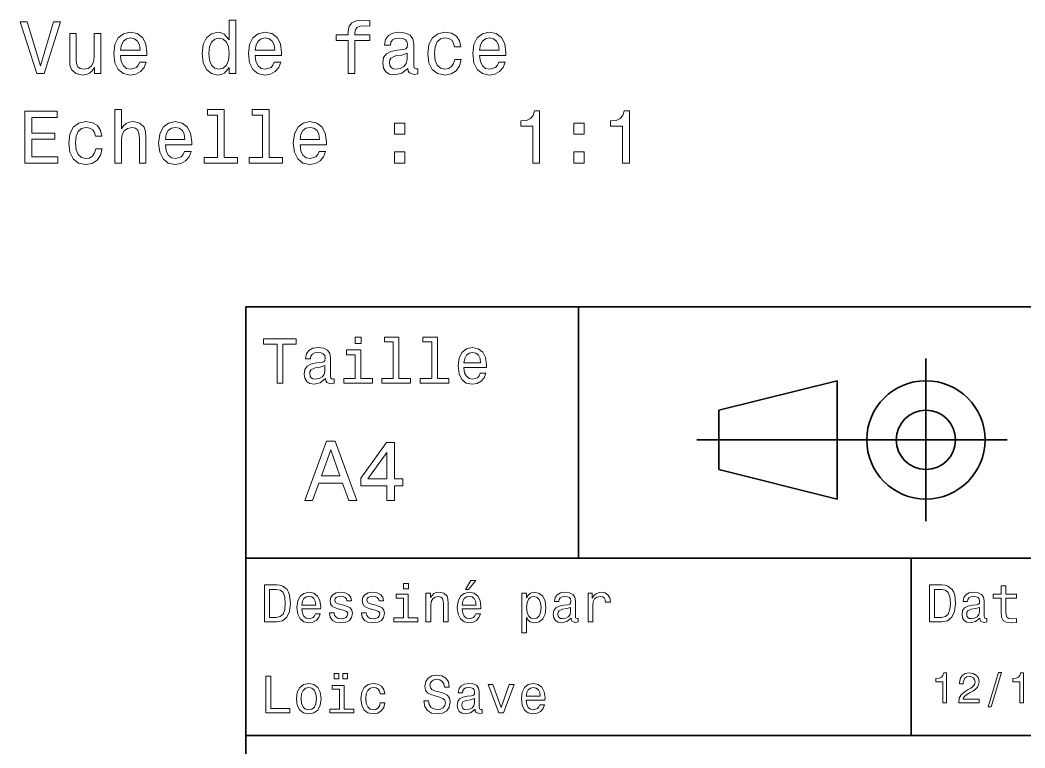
# Model space of a CAD drawing. Extents: x 0 to 297, y 0 to 210.
# Drawn here: x 81.7 to 149.7, y 40.2 to 89.4 of the extents above; entities that cross this region are included whole.
import ezdxf

# ---------------------------------------------------------------- set-up
doc = ezdxf.new("R2010")
doc.units = 0

msp = doc.modelspace()

# ---------------------------------------------------------------- linework, layer by layer
at = {"color": 7, "lineweight": 35}
for p, q in [((97, 10), (97, 70)), ((97, 70), (287, 70)), ((127.5, 61), (148.5, 61)), ((97, 53), (162, 53)), ((97, 41), (162, 41))]:
    msp.add_line(p, q, dxfattribs=at)
at = {"color": 7, "lineweight": 35, "ltscale": 0.425}
msp.add_line((119.5, 53), (119.5, 70), dxfattribs=at)
at = {"color": 7, "lineweight": 35, "ltscale": 0.275}
msp.add_line((143, 55.5), (143, 66.5), dxfattribs=at)
at = {"color": 7, "lineweight": 35, "ltscale": 0.206155}
for p, q in [((129, 63), (137, 65)), ((137, 57), (129, 59))]:
    msp.add_line(p, q, dxfattribs=at)
at = {"color": 7, "lineweight": 35, "ltscale": 0.2}
msp.add_line((137, 65), (137, 57), dxfattribs=at)
at = {"color": 7, "lineweight": 35, "ltscale": 0.1}
msp.add_line((129, 59), (129, 63), dxfattribs=at)
at = {"color": 7, "lineweight": 35, "ltscale": 0.3}
msp.add_line((142, 41), (142, 53), dxfattribs=at)
at = {"color": 7, "lineweight": 13}
for points in [[(83.98127, 89.266853), (83.103752, 86.286308), (82.201012, 89.266853), (81.721909, 89.266853), (82.851593, 85.76181), (83.355911, 85.76181), (84.460381, 89.266853)], [(95.868164, 86.180397), (95.868164, 85.76181), (96.311966, 85.76181), (96.311966, 89.382851), (95.873199, 89.382851), (95.873199, 88.05648), (95.535309, 88.439766), (95.328537, 88.53054), (95.091507, 88.565842), (94.662827, 88.464981), (94.329979, 88.182556), (94.113113, 87.728668), (94.037468, 87.118439), (94.113113, 86.508209), (94.329979, 86.049271), (94.662827, 85.76181), (95.091507, 85.665993), (95.328537, 85.701294), (95.540352, 85.792068)], [(103.927238, 88.001007), (103.927238, 85.76181), (104.371048, 85.76181), (104.371048, 88.001007), (105.379684, 88.001007), (105.379684, 88.379242), (104.371048, 88.379242), (104.371048, 88.54567), (104.406342, 88.747398), (104.522339, 88.883568), (104.719025, 88.964256), (105.00145, 88.994522), (105.379684, 88.97435), (105.379684, 89.357635), (104.900581, 89.382851), (104.466866, 89.337456), (104.164268, 89.201294), (103.982712, 88.964256), (103.927238, 88.626366), (103.927238, 88.379242), (103.11528, 88.379242), (103.11528, 88.001007)], [(87.183723, 88.470024), (86.739914, 88.470024), (86.739914, 86.906624), (86.689484, 86.54351), (86.543228, 86.281265), (86.316284, 86.119881), (86.018738, 86.06945), (85.781708, 86.109795), (85.630409, 86.230827), (85.54467, 86.437599), (85.524498, 86.73011), (85.524498, 88.470024), (85.080696, 88.470024), (85.080696, 86.689766), (85.095825, 86.331696), (85.19165, 86.034142), (85.484154, 85.76181), (85.953171, 85.665993), (86.205338, 85.701294), (86.422195, 85.792068), (86.608795, 85.94841), (86.760094, 86.175354), (86.760094, 85.76181), (87.183723, 85.76181)], [(88.52018, 86.987312), (90.295395, 86.987312), (90.300438, 87.194084), (90.219742, 87.774055), (89.997841, 88.207779), (89.644821, 88.470024), (89.175797, 88.565842), (88.716866, 88.464981), (88.363838, 88.182556), (88.136894, 87.723625), (88.056198, 87.118439), (88.131851, 86.498123), (88.358795, 86.044228), (88.706779, 85.76181), (89.160667, 85.665993), (89.554039, 85.731552), (89.876808, 85.903023), (90.113838, 86.175354), (90.250008, 86.538467), (89.811241, 86.538467), (89.720467, 86.336739), (89.58934, 86.18544), (89.216141, 86.064407), (88.92868, 86.119881), (88.711823, 86.296394), (88.57061, 86.583855), (88.52018, 86.972183)], [(97.62825, 86.987312), (99.403465, 86.987312), (99.408508, 87.194084), (99.327812, 87.774055), (99.105911, 88.207779), (98.752884, 88.470024), (98.283867, 88.565842), (97.824936, 88.464981), (97.471909, 88.182556), (97.244965, 87.723625), (97.164268, 87.118439), (97.239922, 86.498123), (97.466866, 86.044228), (97.81485, 85.76181), (98.268738, 85.665993), (98.662109, 85.731552), (98.984879, 85.903023), (99.221909, 86.175354), (99.358078, 86.538467), (98.919312, 86.538467), (98.828537, 86.336739), (98.697411, 86.18544), (98.324211, 86.064407), (98.036751, 86.119881), (97.819885, 86.296394), (97.67868, 86.583855), (97.62825, 86.972183)], [(107.956779, 86.114838), (107.956779, 86.099709), (107.981995, 85.928238), (108.05764, 85.807198), (108.375366, 85.71138), (108.622482, 85.751724), (108.622482, 86.094666), (108.516571, 86.079536), (108.375366, 86.145096), (108.350151, 86.346825), (108.350151, 87.74884), (108.289627, 88.106911), (108.113113, 88.35907), (107.805481, 88.510368), (107.371765, 88.565842), (106.948135, 88.505325), (106.635452, 88.333855), (106.438766, 88.066566), (106.373199, 87.713539), (106.373199, 87.683281), (106.771622, 87.683281), (106.806923, 87.895096), (106.91787, 88.046394), (107.099426, 88.137169), (107.356636, 88.17247), (107.603752, 88.147255), (107.780266, 88.071609), (107.886169, 87.940483), (107.921478, 87.758926), (107.901306, 87.547112), (107.82061, 87.441208), (107.618881, 87.39077), (107.240639, 87.350426), (106.806923, 87.259651), (106.499283, 87.098267), (106.317726, 86.846107), (106.262253, 86.472908), (106.312683, 86.140053), (106.469025, 85.892937), (106.721184, 85.736595), (107.069168, 85.681122), (107.538193, 85.787025)], [(111.108795, 87.572327), (111.547554, 87.572327), (111.456772, 87.975784), (111.239914, 88.29351), (110.902023, 88.490196), (110.463257, 88.565842), (109.979111, 88.464981), (109.610954, 88.182556), (109.378967, 87.723625), (109.298279, 87.108353), (109.373924, 86.498123), (109.600868, 86.044228), (109.958939, 85.76181), (110.448135, 85.665993), (110.881851, 85.741638), (111.219742, 85.953453), (111.451736, 86.286308), (111.552597, 86.73011), (111.128967, 86.73011), (111.053314, 86.447693), (110.912109, 86.23587), (110.710381, 86.104752), (110.463257, 86.064407), (110.155624, 86.129967), (109.933723, 86.331696), (109.797554, 86.659508), (109.752167, 87.123482), (109.797554, 87.57737), (109.938766, 87.905182), (110.16571, 88.106911), (110.463257, 88.177513), (110.72551, 88.132126), (110.922195, 88.016136), (111.053314, 87.824493)], [(112.808365, 86.987312), (114.583572, 86.987312), (114.588623, 87.194084), (114.507927, 87.774055), (114.286026, 88.207779), (113.932999, 88.470024), (113.463982, 88.565842), (113.005051, 88.464981), (112.652023, 88.182556), (112.425079, 87.723625), (112.344383, 87.118439), (112.420029, 86.498123), (112.646973, 86.044228), (112.994965, 85.76181), (113.448853, 85.665993), (113.842224, 85.731552), (114.164993, 85.903023), (114.402023, 86.175354), (114.538193, 86.538467), (114.099426, 86.538467), (114.008652, 86.336739), (113.877525, 86.18544), (113.504326, 86.064407), (113.216858, 86.119881), (113, 86.296394), (112.858795, 86.583855), (112.808365, 86.972183)], [(88.52018, 87.360512), (88.575653, 87.708496), (88.711823, 87.965698), (88.918594, 88.12204), (89.190926, 88.177513), (89.458221, 88.12204), (89.664993, 87.965698), (89.791069, 87.708496), (89.836456, 87.360512)], [(95.167152, 88.167427), (95.459656, 88.096825), (95.681564, 87.900139), (95.812683, 87.572327), (95.863113, 87.118439), (95.812683, 86.659508), (95.681564, 86.331696), (95.459656, 86.129967), (95.167152, 86.064407), (94.889771, 86.129967), (94.677956, 86.331696), (94.536751, 86.664551), (94.491356, 87.118439), (94.536751, 87.567284), (94.677956, 87.895096), (94.889771, 88.096825)], [(97.62825, 87.360512), (97.683723, 87.708496), (97.819885, 87.965698), (98.026657, 88.12204), (98.298996, 88.177513), (98.566284, 88.12204), (98.773056, 87.965698), (98.899139, 87.708496), (98.944527, 87.360512)], [(112.808365, 87.360512), (112.863838, 87.708496), (113, 87.965698), (113.206772, 88.12204), (113.479111, 88.177513), (113.746399, 88.12204), (113.953171, 87.965698), (114.079254, 87.708496), (114.124641, 87.360512)], [(107.906342, 86.709938), (107.845825, 86.447693), (107.684441, 86.245956), (107.442368, 86.114838), (107.144821, 86.06945), (106.953171, 86.094666), (106.817009, 86.175354), (106.731277, 86.316566), (106.706055, 86.513252), (106.726227, 86.689766), (106.806923, 86.815842), (107.129684, 86.957054), (107.538193, 87.01757), (107.906342, 87.138611)], [(82.04467, 79.714981), (84.263695, 79.714981), (84.263695, 80.138611), (82.508652, 80.138611), (82.508652, 81.323769), (84.072052, 81.323769), (84.072052, 81.742355), (82.508652, 81.742355), (82.508652, 82.791351), (84.223351, 82.791351), (84.223351, 83.214981), (82.04467, 83.214981)], [(88.131851, 79.714981), (88.575653, 79.714981), (88.575653, 81.278381), (88.62104, 81.636452), (88.767296, 81.898697), (88.99424, 82.060081), (89.296837, 82.120598), (89.53891, 82.070168), (89.690208, 81.933998), (89.765854, 81.707054), (89.791069, 81.404465), (89.791069, 79.714981), (90.234879, 79.714981), (90.234879, 81.495239), (90.214699, 81.85331), (90.123924, 82.150864), (89.82637, 82.423195), (89.362396, 82.519012), (89.110237, 82.483711), (88.893379, 82.387894), (88.711823, 82.236595), (88.575653, 82.029823), (88.575653, 83.336021), (88.131851, 83.336021)], [(95.086456, 82.962822), (95.086456, 80.088181), (94.173637, 80.088181), (94.173637, 79.714981), (96.438042, 79.714981), (96.438042, 80.088181), (95.530266, 80.088181), (95.530266, 83.336021), (94.390495, 83.336021), (94.390495, 82.962822)], [(98.122482, 82.962822), (98.122482, 80.088181), (97.209656, 80.088181), (97.209656, 79.714981), (99.474068, 79.714981), (99.474068, 80.088181), (98.566284, 80.088181), (98.566284, 83.336021), (97.426514, 83.336021), (97.426514, 82.962822)], [(116.409225, 79.714981), (116.868156, 79.714981), (116.868156, 83.240196), (116.525223, 83.240196), (116.434441, 82.932564), (116.252884, 82.725784), (115.97551, 82.604752), (115.592224, 82.564407), (115.592224, 82.206337), (116.409225, 82.206337)], [(122.48127, 79.714981), (122.940201, 79.714981), (122.940201, 83.240196), (122.59726, 83.240196), (122.506485, 82.932564), (122.324928, 82.725784), (122.047546, 82.604752), (121.664261, 82.564407), (121.664261, 82.206337), (122.48127, 82.206337)], [(86.82061, 81.525497), (87.259369, 81.525497), (87.168594, 81.928955), (86.951736, 82.246681), (86.613838, 82.443367), (86.175079, 82.519012), (85.690926, 82.418152), (85.322769, 82.135727), (85.090782, 81.676796), (85.010094, 81.061523), (85.085739, 80.451294), (85.312683, 79.997398), (85.670753, 79.714981), (86.15995, 79.619164), (86.593666, 79.694809), (86.931564, 79.906624), (87.163551, 80.239479), (87.264412, 80.683281), (86.840782, 80.683281), (86.765137, 80.400864), (86.623924, 80.189041), (86.422195, 80.057922), (86.175079, 80.017578), (85.867439, 80.083138), (85.645538, 80.284866), (85.509369, 80.612679), (85.463982, 81.076653), (85.509369, 81.53054), (85.650581, 81.858353), (85.877525, 82.060081), (86.175079, 82.130684), (86.437325, 82.085297), (86.63401, 81.969307), (86.765137, 81.777664)], [(91.556198, 80.940483), (93.331421, 80.940483), (93.336456, 81.147255), (93.255768, 81.727226), (93.033867, 82.16095), (92.68084, 82.423195), (92.211823, 82.519012), (91.752884, 82.418152), (91.399857, 82.135727), (91.172913, 81.676796), (91.092224, 81.071609), (91.16787, 80.451294), (91.394821, 79.997398), (91.742798, 79.714981), (92.196693, 79.619164), (92.590065, 79.684723), (92.912827, 79.856194), (93.149857, 80.128525), (93.286026, 80.491638), (92.847267, 80.491638), (92.756485, 80.289909), (92.625366, 80.138611), (92.252167, 80.017578), (91.964699, 80.073051), (91.747841, 80.249565), (91.606636, 80.537025), (91.556198, 80.925354)], [(100.664268, 80.940483), (102.439484, 80.940483), (102.444527, 81.147255), (102.363838, 81.727226), (102.141937, 82.16095), (101.78891, 82.423195), (101.319885, 82.519012), (100.860954, 82.418152), (100.507935, 82.135727), (100.280983, 81.676796), (100.200294, 81.071609), (100.27594, 80.451294), (100.502884, 79.997398), (100.850868, 79.714981), (101.304764, 79.619164), (101.698135, 79.684723), (102.020897, 79.856194), (102.257935, 80.128525), (102.394096, 80.491638), (101.955338, 80.491638), (101.864555, 80.289909), (101.733437, 80.138611), (101.360237, 80.017578), (101.072769, 80.073051), (100.855911, 80.249565), (100.714706, 80.537025), (100.664268, 80.925354)], [(107.043953, 81.671753), (107.739914, 81.671753), (107.739914, 82.423195), (107.043953, 82.423195)], [(119.188042, 81.671753), (119.884003, 81.671753), (119.884003, 82.423195), (119.188042, 82.423195)], [(91.556198, 81.313683), (91.611679, 81.661667), (91.747841, 81.918869), (91.954613, 82.075211), (92.226952, 82.130684), (92.49424, 82.075211), (92.701012, 81.918869), (92.827095, 81.661667), (92.872482, 81.313683)], [(100.664268, 81.313683), (100.719742, 81.661667), (100.855911, 81.918869), (101.062683, 82.075211), (101.335022, 82.130684), (101.60231, 82.075211), (101.809082, 81.918869), (101.935165, 81.661667), (101.980553, 81.313683)], [(107.043953, 79.714981), (107.739914, 79.714981), (107.739914, 80.466423), (107.043953, 80.466423)], [(119.188042, 79.714981), (119.884003, 79.714981), (119.884003, 80.466423), (119.188042, 80.466423)], [(99.102303, 64.837173), (99.5, 64.837173), (99.5, 67.47406), (100.407784, 67.47406), (100.407784, 67.837173), (98.190201, 67.837173), (98.190201, 67.47406), (99.102303, 67.47406)], [(104.786743, 67.940918), (104.384727, 67.940918), (104.384727, 67.508644), (104.786743, 67.508644)], [(106.969742, 67.621033), (106.969742, 65.157059), (106.187317, 65.157059), (106.187317, 64.837173), (108.128242, 64.837173), (108.128242, 65.157059), (107.350143, 65.157059), (107.350143, 67.940918), (106.373199, 67.940918), (106.373199, 67.621033)], [(109.572044, 67.621033), (109.572044, 65.157059), (108.789627, 65.157059), (108.789627, 64.837173), (110.730545, 64.837173), (110.730545, 65.157059), (109.952454, 65.157059), (109.952454, 67.940918), (108.975502, 67.940918), (108.975502, 67.621033)], [(102.387611, 65.139771), (102.387611, 65.126801), (102.409225, 64.979828), (102.47406, 64.876076), (102.746399, 64.793945), (102.958214, 64.828529), (102.958214, 65.122475), (102.867432, 65.109505), (102.746399, 65.165703), (102.724785, 65.338615), (102.724785, 66.540344), (102.672913, 66.84726), (102.521614, 67.0634), (102.257927, 67.193085), (101.886169, 67.240631), (101.523056, 67.188759), (101.255043, 67.041786), (101.086456, 66.812675), (101.030258, 66.510086), (101.030258, 66.484146), (101.371758, 66.484146), (101.402016, 66.665703), (101.497116, 66.795387), (101.65274, 66.873199), (101.873199, 66.903458), (102.085014, 66.881844), (102.236313, 66.817001), (102.327087, 66.704605), (102.357346, 66.548988), (102.340057, 66.367432), (102.270897, 66.276657), (102.097984, 66.233429), (101.773773, 66.198845), (101.402016, 66.121033), (101.138329, 65.982704), (100.982712, 65.766571), (100.935158, 65.446686), (100.978386, 65.161385), (101.112389, 64.949562), (101.328529, 64.815559), (101.626801, 64.768013), (102.028816, 64.858788)], [(104.773773, 65.157059), (104.773773, 67.080688), (103.796829, 67.080688), (103.796829, 66.756485), (104.393372, 66.756485), (104.393372, 65.157059), (103.615273, 65.157059), (103.615273, 64.837173), (105.560516, 64.837173), (105.560516, 65.157059)], [(111.750717, 65.887604), (113.272339, 65.887604), (113.276657, 66.064842), (113.207497, 66.561958), (113.017288, 66.933716), (112.714699, 67.158501), (112.312683, 67.240631), (111.919312, 67.154175), (111.616714, 66.912102), (111.422188, 66.51873), (111.353027, 66), (111.41787, 65.4683), (111.612396, 65.079247), (111.91066, 64.837173), (112.299713, 64.755043), (112.636887, 64.811234), (112.913544, 64.958214), (113.116714, 65.191643), (113.233429, 65.502876), (112.857346, 65.502876), (112.779541, 65.329971), (112.667145, 65.200287), (112.34726, 65.096542), (112.100868, 65.144089), (111.914986, 65.295387), (111.793945, 65.541786), (111.750717, 65.874634)], [(111.750717, 66.207489), (111.798271, 66.50576), (111.914986, 66.726219), (112.092216, 66.860229), (112.325653, 66.907776), (112.554756, 66.860229), (112.731987, 66.726219), (112.840057, 66.50576), (112.878967, 66.207489)], [(102.344383, 65.649857), (102.292511, 65.425072), (102.154182, 65.252159), (101.946686, 65.139771), (101.691643, 65.100861), (101.527374, 65.122475), (101.41066, 65.191643), (101.337173, 65.312675), (101.315559, 65.481262), (101.332855, 65.632561), (101.402016, 65.740631), (101.678673, 65.861671), (102.028816, 65.913544), (102.344383, 66.017288)], [(100.982712, 56.9049), (101.51297, 56.9049), (101.933716, 58.080692), (103.530258, 58.080692), (103.951012, 56.9049), (104.492798, 56.9049), (103.028816, 60.910664), (102.440926, 60.910664)], [(106.521614, 56.9049), (107.040344, 56.9049), (107.040344, 57.896255), (107.610954, 57.896255), (107.610954, 58.357349), (107.040344, 58.357349), (107.040344, 60.818443), (106.515854, 60.818443), (104.763687, 58.403458), (104.763687, 57.896255), (106.521614, 57.896255)], [(102.118156, 58.570606), (102.734871, 60.334293), (103.351585, 58.570606)], [(105.247841, 58.357349), (106.521614, 60.149857), (106.521614, 58.357349)], [(99.080688, 51.190563), (98.248558, 51.190563), (98.248558, 48.690563), (99.080688, 48.690563), (99.473343, 48.769814), (99.765129, 49.011169), (99.945244, 49.40382), (100.010086, 49.940563), (99.952446, 50.488113), (99.880402, 50.70425), (99.779541, 50.877163), (99.487755, 51.111313), (99.296829, 51.168949)], [(107.992798, 51.27702), (107.657784, 51.27702), (107.657784, 50.916786), (107.992798, 50.916786)], [(111.84726, 50.88797), (112.059799, 50.88797), (112.560516, 51.500362), (112.207489, 51.500362)], [(144.080688, 51.190563), (143.248566, 51.190563), (143.248566, 48.690563), (144.080688, 48.690563), (144.473343, 48.769814), (144.765137, 49.011169), (144.945251, 49.40382), (145.010086, 49.940563), (144.952454, 50.488113), (144.880402, 50.70425), (144.779541, 50.877163), (144.487747, 51.111313), (144.296829, 51.168949)], [(148.100861, 50.289986), (148.100861, 49.320965), (148.122482, 49.007565), (148.223343, 48.791428), (148.425079, 48.665348), (148.767288, 48.62212), (149.141937, 48.640129), (149.141937, 48.913906), (148.868149, 48.892292), (148.619598, 48.921112), (148.486313, 49.011169), (148.42868, 49.162464), (148.417862, 49.375), (148.417862, 50.289986), (149.141937, 50.289986), (149.141937, 50.560158), (148.417862, 50.560158), (148.417862, 51.125721), (148.100861, 51.125721), (148.100861, 50.560158), (147.553314, 50.560158), (147.553314, 50.289986)], [(99.055473, 50.891571), (99.329254, 50.837536), (99.516571, 50.671829), (99.628242, 50.376442), (99.664268, 49.940563), (99.624641, 49.519093), (99.51297, 49.223705), (99.322044, 49.047192), (99.055473, 48.989555), (98.583572, 48.989555), (98.583572, 50.891571)], [(100.784584, 49.565922), (102.052597, 49.565922), (102.056198, 49.713619), (101.998558, 50.127884), (101.840057, 50.437683), (101.587898, 50.625), (101.252884, 50.693443), (100.925072, 50.621399), (100.672913, 50.41967), (100.510803, 50.091862), (100.453171, 49.659584), (100.507202, 49.216499), (100.669312, 48.892292), (100.91787, 48.690563), (101.242073, 48.62212), (101.523056, 48.668949), (101.753601, 48.791428), (101.922913, 48.98595), (102.020172, 49.245319), (101.706772, 49.245319), (101.64193, 49.101227), (101.548271, 48.993156), (101.2817, 48.9067), (101.07637, 48.946327), (100.921471, 49.072407), (100.820602, 49.27774), (100.784584, 49.555115)], [(100.784584, 49.832493), (100.824211, 50.081055), (100.921471, 50.264771), (101.069168, 50.376442), (101.263687, 50.416069), (101.454613, 50.376442), (101.602303, 50.264771), (101.69236, 50.081055), (101.724785, 49.832493)], [(103.623199, 49.818085), (103.317001, 49.890129), (103.090057, 49.972984), (103.014412, 50.142292), (103.036026, 50.261169), (103.111671, 50.347622), (103.234146, 50.401657), (103.41066, 50.423271), (103.579971, 50.401657), (103.713257, 50.336815), (103.799713, 50.239555), (103.835732, 50.109871), (104.145531, 50.109871), (104.145531, 50.117077), (104.091499, 50.351227), (103.943802, 50.534943), (103.713257, 50.650219), (103.41066, 50.693443), (103.104469, 50.650219), (102.881126, 50.531342), (102.740631, 50.354828), (102.697403, 50.131485), (102.729828, 49.915348), (102.830688, 49.76405), (102.996399, 49.655983), (103.237755, 49.580334), (103.590775, 49.493877), (103.806915, 49.40382), (103.864555, 49.331772), (103.886169, 49.223705), (103.853745, 49.09042), (103.767288, 48.989555), (103.626801, 48.924713), (103.439484, 48.903099), (103.241356, 48.924713), (103.09726, 49.000362), (103, 49.122841), (102.960373, 49.292149), (102.654175, 49.292149), (102.704613, 49.003963), (102.852303, 48.795029), (103.086456, 48.668949), (103.41066, 48.62212), (103.749283, 48.668949), (103.997841, 48.795029), (104.149139, 48.996758), (104.203171, 49.259727), (104.163544, 49.486671), (104.051872, 49.641571), (103.868156, 49.742435)], [(105.791786, 49.818085), (105.485588, 49.890129), (105.258644, 49.972984), (105.182999, 50.142292), (105.204613, 50.261169), (105.280258, 50.347622), (105.40274, 50.401657), (105.579254, 50.423271), (105.748558, 50.401657), (105.881844, 50.336815), (105.9683, 50.239555), (106.004326, 50.109871), (106.314117, 50.109871), (106.314117, 50.117077), (106.260086, 50.351227), (106.112396, 50.534943), (105.881844, 50.650219), (105.579254, 50.693443), (105.273056, 50.650219), (105.049713, 50.531342), (104.909225, 50.354828), (104.865997, 50.131485), (104.898415, 49.915348), (104.999283, 49.76405), (105.164986, 49.655983), (105.406342, 49.580334), (105.759369, 49.493877), (105.975502, 49.40382), (106.033142, 49.331772), (106.054756, 49.223705), (106.022339, 49.09042), (105.935883, 48.989555), (105.795387, 48.924713), (105.60807, 48.903099), (105.409943, 48.924713), (105.265854, 49.000362), (105.168587, 49.122841), (105.12896, 49.292149), (104.822769, 49.292149), (104.873199, 49.003963), (105.020897, 48.795029), (105.255043, 48.668949), (105.579254, 48.62212), (105.91787, 48.668949), (106.166428, 48.795029), (106.317726, 48.996758), (106.371758, 49.259727), (106.33213, 49.486671), (106.220459, 49.641571), (106.036743, 49.742435)], [(107.981987, 48.957134), (107.981987, 50.560158), (107.16787, 50.560158), (107.16787, 50.289986), (107.664986, 50.289986), (107.664986, 48.957134), (107.016571, 48.957134), (107.016571, 48.690563), (108.637611, 48.690563), (108.637611, 48.957134)], [(109.181557, 48.690563), (109.498558, 48.690563), (109.498558, 49.807278), (109.530983, 50.063042), (109.635445, 50.250362), (109.797546, 50.365635), (110.013687, 50.408863), (110.1866, 50.372841), (110.29467, 50.275578), (110.348701, 50.113472), (110.366714, 49.897335), (110.366714, 48.690563), (110.683716, 48.690563), (110.683716, 49.962177), (110.669312, 50.217941), (110.604469, 50.430477), (110.39193, 50.625), (110.060516, 50.693443), (109.876801, 50.668228), (109.721901, 50.599785), (109.588615, 50.484512), (109.484146, 50.329613), (109.484146, 50.625), (109.181557, 50.625)], [(111.627518, 49.565922), (112.895531, 49.565922), (112.899132, 49.713619), (112.841499, 50.127884), (112.682999, 50.437683), (112.430832, 50.625), (112.095825, 50.693443), (111.768013, 50.621399), (111.515854, 50.41967), (111.353745, 50.091862), (111.296112, 49.659584), (111.350143, 49.216499), (111.512245, 48.892292), (111.760803, 48.690563), (112.085014, 48.62212), (112.365997, 48.668949), (112.596542, 48.791428), (112.765854, 48.98595), (112.863113, 49.245319), (112.549713, 49.245319), (112.484871, 49.101227), (112.391212, 48.993156), (112.124641, 48.9067), (111.919312, 48.946327), (111.764412, 49.072407), (111.663544, 49.27774), (111.627518, 49.555115)], [(111.627518, 49.832493), (111.667145, 50.081055), (111.764412, 50.264771), (111.912102, 50.376442), (112.106628, 50.416069), (112.297546, 50.376442), (112.445244, 50.264771), (112.535301, 50.081055), (112.567726, 49.832493)], [(115.986313, 50.326012), (115.986313, 50.625), (115.669312, 50.625), (115.669312, 47.941284), (115.986313, 47.941284), (115.986313, 48.98595), (116.097984, 48.816643), (116.22406, 48.704971), (116.541069, 48.62212), (116.843658, 48.690563), (117.081413, 48.895893), (117.236313, 49.2201), (117.293945, 49.659584), (117.236313, 50.095463), (117.081413, 50.41967), (116.843658, 50.621399), (116.541069, 50.693443), (116.368156, 50.671829), (116.220459, 50.603386), (116.094383, 50.488113)], [(116.48703, 48.9067), (116.274498, 48.953533), (116.119598, 49.097622), (116.022339, 49.331772), (115.989914, 49.659584), (116.022339, 49.983791), (116.119598, 50.217941), (116.274498, 50.358429), (116.48703, 50.408863), (116.681557, 50.358429), (116.836456, 50.21434), (116.933716, 49.98019), (116.969742, 49.659584), (116.933716, 49.335377), (116.836456, 49.097622), (116.681557, 48.953533)], [(119.005043, 48.942726), (119.005043, 48.931919), (119.023056, 48.809441), (119.077087, 48.722984), (119.304031, 48.654541), (119.480545, 48.683357), (119.480545, 48.928314), (119.4049, 48.917507), (119.304031, 48.96434), (119.286026, 49.108429), (119.286026, 50.109871), (119.242798, 50.365635), (119.116714, 50.54575), (118.896973, 50.65382), (118.587173, 50.693443), (118.284584, 50.650219), (118.061241, 50.52774), (117.920746, 50.336815), (117.873917, 50.084656), (117.873917, 50.063042), (118.158501, 50.063042), (118.183716, 50.21434), (118.26297, 50.322407), (118.392654, 50.387249), (118.57637, 50.412464), (118.752884, 50.394455), (118.878967, 50.34042), (118.954613, 50.246758), (118.979828, 50.117077), (118.965416, 49.965778), (118.907784, 49.890129), (118.763687, 49.854107), (118.493515, 49.825291), (118.183716, 49.760448), (117.963974, 49.645176), (117.834297, 49.465057), (117.79467, 49.19849), (117.830688, 48.960735), (117.942368, 48.784222), (118.122482, 48.67255), (118.37104, 48.632927), (118.706055, 48.708576)], [(120.143372, 48.690563), (120.460373, 48.690563), (120.460373, 49.796471), (120.492798, 50.063042), (120.590057, 50.253963), (120.748558, 50.369236), (120.961098, 50.408863), (121.119598, 50.383648), (121.238472, 50.3116), (121.310516, 50.189121), (121.335739, 50.023415), (121.656342, 50.023415), (121.613113, 50.315205), (121.49424, 50.524136), (121.296112, 50.650219), (121.02594, 50.693443), (120.842224, 50.664627), (120.683716, 50.592579), (120.543228, 50.4701), (120.431557, 50.304398), (120.431557, 50.625), (120.143372, 50.625)], [(144.055481, 50.891571), (144.329254, 50.837536), (144.516571, 50.671829), (144.628235, 50.376442), (144.664261, 49.940563), (144.624634, 49.519093), (144.51297, 49.223705), (144.322052, 49.047192), (144.055481, 48.989555), (143.583572, 48.989555), (143.583572, 50.891571)], [(146.656342, 48.942726), (146.656342, 48.931919), (146.674347, 48.809441), (146.728394, 48.722984), (146.955338, 48.654541), (147.131851, 48.683357), (147.131851, 48.928314), (147.056198, 48.917507), (146.955338, 48.96434), (146.937317, 49.108429), (146.937317, 50.109871), (146.894089, 50.365635), (146.768005, 50.54575), (146.548264, 50.65382), (146.23848, 50.693443), (145.935883, 50.650219), (145.71254, 50.52774), (145.572052, 50.336815), (145.525223, 50.084656), (145.525223, 50.063042), (145.809799, 50.063042), (145.835022, 50.21434), (145.914261, 50.322407), (146.043945, 50.387249), (146.227661, 50.412464), (146.404175, 50.394455), (146.530258, 50.34042), (146.605911, 50.246758), (146.631119, 50.117077), (146.616714, 49.965778), (146.559082, 49.890129), (146.414978, 49.854107), (146.144806, 49.825291), (145.835022, 49.760448), (145.61528, 49.645176), (145.485596, 49.465057), (145.445969, 49.19849), (145.481995, 48.960735), (145.593658, 48.784222), (145.773773, 48.67255), (146.022339, 48.632927), (146.357346, 48.708576)], [(118.969025, 49.367798), (118.925797, 49.180477), (118.810516, 49.036385), (118.637611, 48.942726), (118.425072, 48.910305), (118.288185, 48.928314), (118.190926, 48.98595), (118.129684, 49.086815), (118.111671, 49.227306), (118.126083, 49.353386), (118.183716, 49.443443), (118.414268, 49.544312), (118.706055, 49.587536), (118.969025, 49.673992)], [(146.620316, 49.367798), (146.577087, 49.180477), (146.461823, 49.036385), (146.28891, 48.942726), (146.07637, 48.910305), (145.939484, 48.928314), (145.842224, 48.98595), (145.780975, 49.086815), (145.76297, 49.227306), (145.777374, 49.353386), (145.835022, 49.443443), (146.065567, 49.544312), (146.357346, 49.587536), (146.620316, 49.673992)], [(98.353027, 42.530979), (99.959656, 42.530979), (99.959656, 42.833572), (98.684441, 42.833572), (98.684441, 45.030979), (98.353027, 45.030979)], [(102.974785, 44.82925), (103.295387, 44.82925), (103.295387, 45.200287), (102.974785, 45.200287)], [(103.554756, 44.82925), (103.875359, 44.82925), (103.875359, 45.200287), (103.554756, 45.200287)], [(109.35807, 43.355907), (109.030258, 43.355907), (109.102303, 42.974064), (109.282425, 42.693085), (109.559799, 42.523773), (109.934441, 42.462536), (110.305473, 42.520172), (110.582855, 42.678673), (110.759369, 42.927231), (110.824203, 43.255043), (110.770172, 43.55043), (110.618874, 43.741352), (110.373917, 43.867435), (110.046112, 43.961094), (109.765129, 44.029537), (109.581413, 44.108788), (109.476944, 44.224064), (109.444527, 44.404179), (109.476944, 44.56628), (109.570602, 44.688759), (109.714699, 44.771614), (109.912827, 44.80043), (110.114555, 44.764408), (110.273056, 44.667145), (110.377518, 44.505043), (110.427956, 44.285301), (110.755768, 44.285301), (110.755768, 44.292507), (110.698128, 44.631123), (110.528816, 44.883286), (110.262245, 45.041786), (109.902016, 45.095821), (109.577812, 45.041786), (109.325645, 44.890488), (109.163544, 44.656338), (109.105911, 44.353745), (109.15274, 44.083572), (109.289627, 43.899857), (109.505768, 43.777378), (109.801155, 43.683716), (110.092941, 43.600864), (110.312683, 43.521614), (110.445969, 43.406338), (110.492798, 43.219021), (110.44957, 43.028099), (110.337898, 42.884007), (110.168587, 42.793949), (109.948845, 42.765129), (109.703888, 42.804756), (109.516571, 42.920029), (109.397697, 43.107349)], [(144.14122, 43.224785), (144.403458, 43.224785), (144.403458, 45.239193), (144.207504, 45.239193), (144.155624, 45.0634), (144.05188, 44.945248), (143.893372, 44.876083), (143.674362, 44.853027), (143.674362, 44.648415), (144.14122, 44.648415)], [(145.224792, 43.224785), (146.599426, 43.224785), (146.599426, 43.472622), (145.51297, 43.472622), (145.573486, 43.60807), (145.677231, 43.720463), (145.997116, 43.925072), (146.167145, 44.011528), (146.357361, 44.135448), (146.492798, 44.279541), (146.570602, 44.44957), (146.599426, 44.642651), (146.55043, 44.884727), (146.414993, 45.074928), (146.207504, 45.195965), (145.939484, 45.239193), (145.662827, 45.190201), (145.452454, 45.054756), (145.317001, 44.838619), (145.270905, 44.553314), (145.270905, 44.51297), (145.533142, 44.51297), (145.533142, 44.536022), (145.559082, 44.731991), (145.636887, 44.876083), (145.760818, 44.9683), (145.925079, 45), (146.092224, 44.971184), (146.216141, 44.899136), (146.296829, 44.786743), (146.325653, 44.645535), (146.305481, 44.51297), (146.250732, 44.400578), (146.158508, 44.302593), (146.031708, 44.216141), (145.861679, 44.12392), (145.579254, 43.945248), (145.380402, 43.755043), (145.262253, 43.524498), (145.224792, 43.233429)], [(147.213257, 42.956772), (147.412109, 42.956772), (148.109512, 45.279541), (147.907791, 45.279541)], [(149.345825, 43.224785), (149.608078, 43.224785), (149.608078, 45.239193), (149.412109, 45.239193), (149.360229, 45.0634), (149.256485, 44.945248), (149.097992, 44.876083), (148.878967, 44.853027), (148.878967, 44.648415), (149.345825, 44.648415)], [(100.413544, 43.496399), (100.471184, 43.056915), (100.636887, 42.732708), (100.899857, 42.530979), (101.252884, 42.462536), (101.602303, 42.530979), (101.865273, 42.729107), (102.030983, 43.053314), (102.092216, 43.496399), (102.030983, 43.935879), (101.865273, 44.263687), (101.602303, 44.461815), (101.252884, 44.533859), (100.899857, 44.461815), (100.636887, 44.260086), (100.471184, 43.935879)], [(100.737755, 43.5), (100.770172, 43.824207), (100.87104, 44.058357), (101.033142, 44.20245), (101.252884, 44.25288), (101.469017, 44.20245), (101.631126, 44.061958), (101.731987, 43.824207), (101.768013, 43.5), (101.731987, 43.172188), (101.631126, 42.934437), (101.469017, 42.790344), (101.252884, 42.743515), (101.033142, 42.790344), (100.87104, 42.934437), (100.770172, 43.172188)], [(103.644814, 42.79755), (103.644814, 44.400574), (102.830688, 44.400574), (102.830688, 44.130402), (103.327812, 44.130402), (103.327812, 42.79755), (102.679398, 42.79755), (102.679398, 42.530979), (104.30043, 42.530979), (104.30043, 42.79755)], [(106.07637, 43.824207), (106.389771, 43.824207), (106.324928, 44.112392), (106.170029, 44.339336), (105.928673, 44.479828), (105.615273, 44.533859), (105.269455, 44.461815), (105.006485, 44.260086), (104.840775, 43.932278), (104.783142, 43.492794), (104.837173, 43.056915), (104.999283, 42.732708), (105.255043, 42.530979), (105.604469, 42.462536), (105.914268, 42.516571), (106.155617, 42.667866), (106.321327, 42.905621), (106.393372, 43.222622), (106.090775, 43.222622), (106.036743, 43.020893), (105.935883, 42.869595), (105.791786, 42.775936), (105.615273, 42.747116), (105.395531, 42.793949), (105.23703, 42.938038), (105.139771, 43.172188), (105.107346, 43.503601), (105.139771, 43.827808), (105.240631, 44.061958), (105.40274, 44.206051), (105.615273, 44.256485), (105.802597, 44.224064), (105.943085, 44.141209), (106.036743, 44.004322)], [(112.499283, 42.783142), (112.499283, 42.772335), (112.517288, 42.649857), (112.571327, 42.5634), (112.798271, 42.494957), (112.974785, 42.523773), (112.974785, 42.76873), (112.899132, 42.757923), (112.798271, 42.804756), (112.780258, 42.948845), (112.780258, 43.950287), (112.73703, 44.206051), (112.610947, 44.386166), (112.391212, 44.494236), (112.081413, 44.533859), (111.778816, 44.490635), (111.555473, 44.368156), (111.414986, 44.177231), (111.368156, 43.925072), (111.368156, 43.903458), (111.65274, 43.903458), (111.677956, 44.054756), (111.757202, 44.162823), (111.886887, 44.227665), (112.070602, 44.25288), (112.247116, 44.234871), (112.373199, 44.180836), (112.448845, 44.087173), (112.47406, 43.957493), (112.459656, 43.806194), (112.402016, 43.730545), (112.257927, 43.694523), (111.987755, 43.665707), (111.677956, 43.600864), (111.458214, 43.485592), (111.328529, 43.305473), (111.288902, 43.038906), (111.324928, 42.801151), (111.4366, 42.624638), (111.616714, 42.512966), (111.865273, 42.473343), (112.200287, 42.548992)], [(114.098701, 42.530979), (114.433716, 42.530979), (115.139771, 44.465416), (114.811958, 44.465416), (114.268013, 42.905621), (113.713257, 44.465416), (113.381844, 44.465416)], [(115.964699, 43.406338), (117.232712, 43.406338), (117.236313, 43.554035), (117.178673, 43.9683), (117.020172, 44.278099), (116.768013, 44.465416), (116.432999, 44.533859), (116.105186, 44.461815), (115.853027, 44.260086), (115.690918, 43.932278), (115.633286, 43.5), (115.687317, 43.056915), (115.849426, 42.732708), (116.097984, 42.530979), (116.422188, 42.462536), (116.703171, 42.509365), (116.933716, 42.631844), (117.103027, 42.826366), (117.200287, 43.085735), (116.886887, 43.085735), (116.822044, 42.941643), (116.728386, 42.833572), (116.461815, 42.747116), (116.256485, 42.786743), (116.101585, 42.912823), (116.000717, 43.118156), (115.964699, 43.395531)], [(115.964699, 43.672909), (116.004318, 43.921471), (116.101585, 44.105186), (116.249283, 44.216858), (116.443802, 44.256485), (116.634727, 44.216858), (116.782425, 44.105186), (116.872482, 43.921471), (116.9049, 43.672909)], [(112.463257, 43.208214), (112.420029, 43.020893), (112.304756, 42.876801), (112.131844, 42.783142), (111.919312, 42.750721), (111.782417, 42.76873), (111.685158, 42.826366), (111.623917, 42.927231), (111.605911, 43.067722), (111.620316, 43.193802), (111.677956, 43.283859), (111.908501, 43.384727), (112.200287, 43.427952), (112.463257, 43.514408)]]:
    msp.add_lwpolyline(points, close=True, dxfattribs=at)
at = {"color": 7, "lineweight": 35}
for radius in [4, 2]:
    msp.add_circle((143, 61), radius, dxfattribs=at)

doc.saveas('drawing.dxf')
